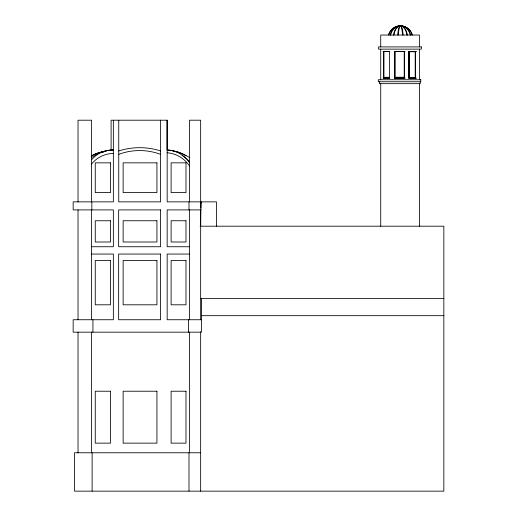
<?xml version="1.0" encoding="UTF-8"?>
<svg xmlns="http://www.w3.org/2000/svg" width="517" height="517" viewBox="0 0 517 517"><rect width="100%" height="100%" fill="white"/><g stroke="black" fill="none" stroke-linecap="round" stroke-linejoin="round"><path stroke-width="0.78" d="M200.654 226.194L200.835 209.708M200.855 208.138L200.919 201.856L200.867 203.465M383.149 51.377L389.598 51.377M394.432 51.377L404.914 51.377M408.947 51.377L416.204 51.377M383.149 51.48L389.773 51.48M394.432 51.487L404.914 51.48M416.204 51.48L408.779 51.48L408.779 77.97L416.204 77.97M384.034 51.616L389.475 51.616M415.248 51.745L409.025 51.745L409.025 77.705M384.034 77.298L389.475 77.298M389.598 77.712L383.95 77.712L383.957 51.487M394.432 77.712L404.914 77.712M415.397 77.712L408.837 77.712L408.837 51.487M383.149 77.97L389.773 77.97M394.432 77.97L404.914 77.97M383.149 78.416L389.598 78.416M394.432 78.416L404.914 78.416M408.947 78.416L416.204 78.416M200.111 226.194L443.838 226.194L443.838 491.15L74.519 491.15L74.519 452.769L200.654 452.769M91.58 246.738L113.352 246.738L113.352 209.908L73.162 209.908L73.162 201.856L113.352 201.856L113.352 120.209M189.539 246.738L167.165 246.738L167.165 209.908L200.919 209.908L200.919 201.856M91.58 254.054L113.352 254.054L113.352 319.739L73.162 319.739L73.162 332.173L201.462 332.173L201.462 298.38M189.539 254.054L167.165 254.054L167.165 319.739L201.462 319.739M200.654 298.38L443.838 298.38M201.456 315.68L443.838 315.68M420.237 81.738L420.237 83.657L379.375 83.657L379.375 81.738M419.429 46.905L419.429 35.04L380.725 35.04L380.725 46.905M419.429 49.141L419.429 79.747M419.429 83.657L419.429 226.194M415.468 51.377L415.468 78.416M415.203 51.487L415.203 77.712M409.063 51.377L409.063 78.416M404.436 51.377L404.436 78.416M404.326 51.487L404.326 77.712M394.717 51.377L394.717 78.416M394.594 51.48L394.594 77.97M389.45 51.377L389.45 78.416M383.536 51.377L383.536 78.416M380.725 49.141L380.725 79.747M380.725 83.657L380.725 226.194M216.423 226.194L216.423 201.856L167.165 201.856L167.165 120.209L111.103 120.209L111.103 150.505M200.654 201.856L200.654 120.209L189.539 120.209L189.539 201.856M200.654 209.908L200.654 319.739M200.654 331.778L200.654 491.15M189.539 209.908L189.539 319.739M189.539 332.173L189.539 452.769M188.996 201.856L188.996 209.908M188.996 452.769L188.996 491.15M188.453 319.739L188.453 332.173M167.043 120.209L167.043 149.949A48.023 48.023 0 0 1 189.817 157.775M160.587 120.209L160.587 201.856L118.742 201.856L118.742 120.209M92.931 319.739L92.931 332.173M92.116 452.769L92.116 491.15M91.852 201.856L91.852 209.908M91.58 201.856L91.58 120.209L78.028 120.209L78.028 201.856M91.58 209.908L91.58 319.739M91.58 332.173L91.58 452.769M78.028 209.908L78.028 319.739M78.028 332.173L78.028 452.769M104.214 151.714A32.481 32.481 0 0 1 106.45 151.029M111.032 150.156A32.481 32.481 0 0 1 113.359 149.969A27.724 27.724 0 0 0 91.58 159.766M91.58 157.698A36.222 36.222 0 0 1 109.442 150.227M110.089 150.15A36.222 36.222 0 0 1 113.352 149.949M167.165 149.949A29.185 29.185 0 0 1 189.539 162.545M167.165 152.748A29.883 29.883 0 0 1 189.539 165.983M390.128 35.04A12.647 10.702 -90 0 1 400.423 25.85A12.511 12.33 -90 0 1 412.314 35.04A12.647 12.337 90 0 0 388.558 35.04A12.511 12.33 90 0 1 400.423 25.85A12.647 10.702 -90 0 1 410.718 35.04M393.456 35.04A12.511 7.225 -90 0 1 400.423 25.85A12.511 10.211 90 0 1 410.272 35.04M397.735 35.04A12.647 2.798 -90 0 1 400.423 25.85A12.511 7.225 90 0 1 407.39 35.04M403.118 35.04A12.647 2.798 -90 0 0 400.423 25.85A12.511 10.211 90 0 0 390.574 35.04M402.459 35.04A12.511 2.113 -90 0 0 400.423 25.85A12.647 6.74 90 0 0 393.935 35.04M406.911 35.04A12.647 6.74 90 0 0 400.423 25.85A12.511 2.113 90 0 0 398.387 35.04M118.742 150.932A69.078 69.078 0 0 1 160.587 150.932M91.58 164.025A28.454 28.454 0 0 1 113.352 153.433M118.742 154.35A59.714 59.714 0 0 1 160.587 154.35M181.997 155.488A29.488 29.488 0 0 1 183.199 156.237M183.787 156.632A29.488 29.488 0 0 1 189.539 161.827M169.311 150.563A32.862 32.862 0 0 1 170.532 150.634M172.969 150.912A32.862 32.862 0 0 1 186.049 155.921M98.753 153.142A35.007 35.007 0 0 0 97.073 153.762A35.085 35.085 0 0 1 98.753 153.148M421.323 46.905L378.567 46.905L378.567 49.141L421.323 49.141L421.323 46.905M404.288 51.558L395.098 51.558L395.098 77.24L404.288 77.24L404.288 51.558M420.78 79.747L378.295 79.747L378.295 81.738L420.78 81.738L420.78 79.747M110.509 162.842L95.257 162.842L95.257 192.583L110.509 192.583L110.509 162.842M156.922 162.842L123.13 162.842L123.13 192.583L156.922 192.583L156.922 162.842M185.984 162.842L171.114 162.842L171.114 192.583L185.984 192.583L185.984 162.842M160.587 209.908L118.651 209.908L118.651 246.738L160.587 246.738L160.587 209.908M110.509 220.759L95.257 220.759L95.257 242.001L110.509 242.001L110.509 220.759M156.922 220.759L123.13 220.759L123.13 242.001L156.922 242.001L156.922 220.759M185.984 220.759L171.114 220.759L171.114 242.001L185.984 242.001L185.984 220.759M160.587 254.054L118.651 254.054L118.651 319.739L160.587 319.739L160.587 254.054M110.509 260.465L95.257 260.465L95.257 304.804L110.509 304.804L110.509 260.465M156.922 260.465L123.13 260.465L123.13 304.804L156.922 304.804L156.922 260.465M185.984 260.465L171.114 260.465L171.114 304.804L185.984 304.804L185.984 260.465M110.509 391.227L95.257 391.227L95.257 443.14L110.509 443.14L110.509 391.227M156.922 391.227L123.13 391.227L123.13 443.14L156.922 443.14L156.922 391.227M185.984 391.227L171.114 391.227L171.114 443.14L185.984 443.14L185.984 391.227M104.014 151.571A34.781 34.781 0 0 0 91.231 156.05A34.781 34.775 -13.9 0 1 104.014 151.578M103.374 151.92A35.007 35.007 0 0 0 102.204 152.166A35.085 35.085 0 0 1 103.374 151.92"/></g></svg>
